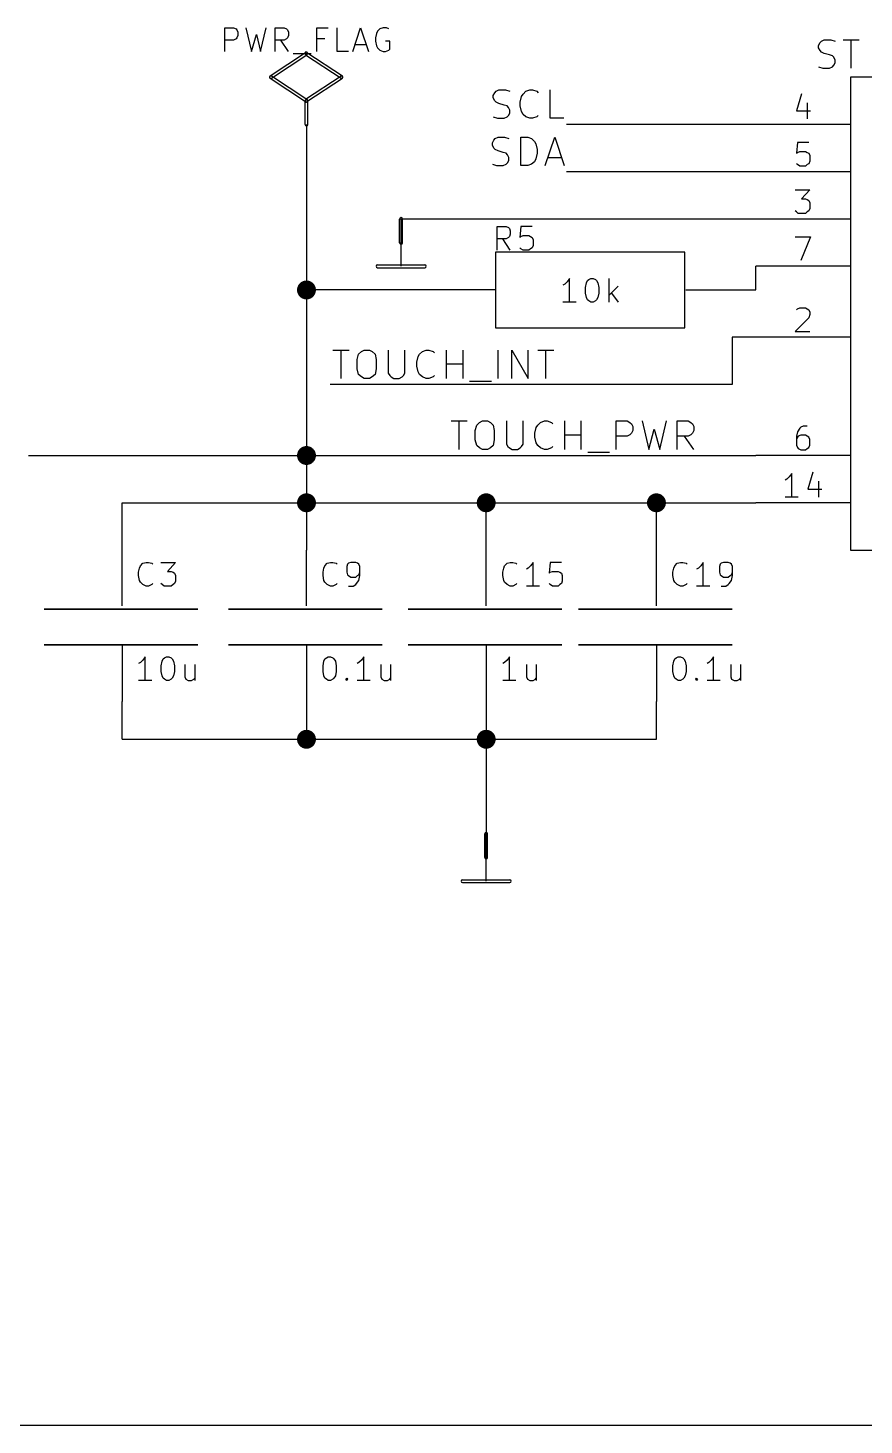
# Model space of a CAD drawing. Extents: x 12 to 829, y -582 to -12.
# Drawn here: x 80.8 to 125.7, y -354.1 to -279 of the extents above; entities that cross this region are included whole.
import ezdxf

# ---------------------------------------------------------------- set-up
doc = ezdxf.new("R2010")
doc.units = 0
doc.header["$MEASUREMENT"] = 0
doc.layers.add('BLACK', color=7, linetype='CONTINUOUS')

msp = doc.modelspace()

# ---------------------------------------------------------------- linework, layer by layer
at = {"layer": 'Black'}
for p, q in [((91.3638, -280.314), (91.3638, -279.044)), ((91.3638, -279.044), (91.8464, -279.044)), ((91.8464, -279.044), (91.9734, -279.095)), ((91.9734, -279.095), (92.0242, -279.146)), ((92.5068, -279.044), (92.8116, -280.314)), ((93.2942, -280.314), (93.599, -279.044)), ((94.0816, -280.314), (94.0816, -279.044)), ((94.0816, -279.044), (94.5642, -279.044)), ((94.5642, -279.044), (94.6912, -279.095)), ((94.6912, -279.095), (94.742, -279.146)), ((96.3168, -280.314), (96.3168, -279.044)), ((96.3168, -279.044), (96.9264, -279.044)), ((97.409, -280.314), (97.409, -279.044)), ((98.2472, -280.314), (98.6536, -279.044)), ((98.6536, -279.044), (99.0854, -280.314)), ((99.695, -279.095), (99.568, -279.222)), ((99.8728, -279.044), (99.695, -279.095)), ((100.051, -279.044), (99.8728, -279.044)), ((100.178, -279.095), (100.051, -279.044)), ((91.8464, -279.705), (91.3638, -279.705)), ((91.9734, -279.629), (91.8464, -279.705)), ((92.0242, -279.578), (91.9734, -279.629)), ((92.0242, -279.146), (92.075, -279.273)), ((92.075, -279.451), (92.0242, -279.578)), ((92.075, -279.273), (92.075, -279.451)), ((92.8116, -280.314), (93.0656, -279.4)), ((93.0656, -279.4), (93.2942, -280.314)), ((94.5642, -279.705), (94.0816, -279.705)), ((94.7928, -280.314), (94.3864, -279.705)), ((94.6912, -279.629), (94.5642, -279.705)), ((94.742, -279.578), (94.6912, -279.629)), ((94.742, -279.146), (94.7928, -279.273)), ((94.7928, -279.451), (94.742, -279.578)), ((94.7928, -279.273), (94.7928, -279.451)), ((96.7486, -279.629), (96.3168, -279.629)), ((99.5172, -279.349), (99.4664, -279.578)), ((99.4664, -279.578), (99.4664, -279.756)), ((99.4664, -279.756), (99.5172, -280.01)), ((99.568, -279.222), (99.5172, -279.349)), ((100.228, -279.756), (99.9998, -279.756)), ((100.228, -280.187), (100.228, -279.756)), ((123.266, -279.984), (123.342, -279.832)), ((123.342, -279.832), (123.419, -279.756)), ((123.419, -279.756), (123.571, -279.679)), ((123.571, -279.679), (123.927, -279.679)), ((123.927, -279.679), (124.155, -279.756)), ((124.587, -279.679), (125.451, -279.679)), ((125.019, -281.203), (125.019, -279.679)), ((93.8022, -281.61), (95.7072, -280.365)), ((93.8784, -281.737), (95.7834, -280.492)), ((95.0468, -280.416), (96.012, -280.416)), ((95.7072, -280.492), (97.6122, -281.737)), ((95.7834, -280.365), (97.6884, -281.61)), ((98.0186, -280.314), (97.409, -280.314)), ((98.3742, -279.933), (98.9584, -279.933)), ((99.5172, -280.01), (99.568, -280.111)), ((99.568, -280.111), (99.695, -280.238)), ((99.695, -280.238), (99.8728, -280.314)), ((99.8728, -280.314), (99.9998, -280.314)), ((99.9998, -280.314), (100.178, -280.238)), ((100.178, -280.238), (100.228, -280.187)), ((123.266, -280.111), (123.266, -279.984)), ((123.342, -280.264), (123.266, -280.111)), ((123.419, -280.34), (123.342, -280.264)), ((123.571, -280.416), (123.419, -280.34)), ((123.85, -280.492), (123.571, -280.416)), ((124.003, -280.543), (123.85, -280.492)), ((124.079, -280.619), (124.003, -280.543)), ((124.155, -280.772), (124.079, -280.619)), ((123.266, -281.127), (123.495, -281.203)), ((123.495, -281.203), (123.85, -281.203)), ((123.85, -281.203), (124.003, -281.127)), ((124.003, -281.127), (124.079, -281.051)), ((124.079, -281.051), (124.155, -280.924)), ((124.155, -280.924), (124.155, -280.772)), ((95.7072, -283.007), (93.8022, -281.762)), ((95.7834, -282.88), (93.8784, -281.635)), ((97.6122, -281.635), (95.7072, -282.88)), ((97.6884, -281.762), (95.7834, -283.007)), ((124.968, -281.686), (124.968, -307.086)), ((146.558, -281.686), (124.968, -281.686)), ((105.791, -282.677), (105.867, -282.524)), ((105.791, -282.804), (105.791, -282.677)), ((105.867, -282.956), (105.791, -282.804)), ((105.867, -282.524), (105.943, -282.448)), ((105.943, -282.448), (106.096, -282.372)), ((106.096, -282.372), (106.451, -282.372)), ((106.451, -282.372), (106.68, -282.448)), ((107.239, -283.032), (107.315, -282.727)), ((107.315, -282.727), (107.391, -282.6)), ((107.391, -282.6), (107.544, -282.448)), ((107.544, -282.448), (107.747, -282.372)), ((107.747, -282.372), (107.899, -282.372)), ((107.899, -282.372), (108.128, -282.448)), ((108.128, -282.448), (108.204, -282.524)), ((108.839, -283.896), (108.839, -282.372)), ((122.352, -282.575), (122.072, -283.489)), ((95.6818, -284.226), (95.6818, -282.956)), ((95.8342, -284.226), (95.8342, -282.956)), ((105.943, -283.032), (105.867, -282.956)), ((106.096, -283.108), (105.943, -283.032)), ((106.375, -283.185), (106.096, -283.108)), ((106.528, -283.235), (106.375, -283.185)), ((106.604, -283.312), (106.528, -283.235)), ((106.68, -283.464), (106.604, -283.312)), ((106.604, -283.743), (106.68, -283.616)), ((106.68, -283.616), (106.68, -283.464)), ((107.239, -283.235), (107.239, -283.032)), ((107.315, -283.54), (107.239, -283.235)), ((107.391, -283.693), (107.315, -283.54)), ((122.072, -283.489), (122.834, -283.489)), ((122.657, -283.058), (122.657, -283.921)), ((95.758, -284.226), (95.758, -307.086)), ((105.791, -283.82), (106.02, -283.896)), ((106.02, -283.896), (106.375, -283.896)), ((106.375, -283.896), (106.528, -283.82)), ((106.528, -283.82), (106.604, -283.743)), ((107.544, -283.82), (107.391, -283.693)), ((107.747, -283.896), (107.544, -283.82)), ((107.899, -283.896), (107.747, -283.896)), ((108.128, -283.82), (107.899, -283.896)), ((108.204, -283.743), (108.128, -283.82)), ((109.576, -283.896), (108.839, -283.896)), ((119.888, -284.226), (109.728, -284.226)), ((124.968, -284.226), (119.888, -284.226)), ((105.74, -285.217), (105.816, -285.064)), ((105.816, -285.064), (105.893, -284.988)), ((105.893, -284.988), (106.045, -284.912)), ((106.045, -284.912), (106.401, -284.912)), ((106.401, -284.912), (106.629, -284.988)), ((107.264, -286.436), (107.264, -284.912)), ((107.264, -284.912), (107.645, -284.912)), ((107.645, -284.912), (107.848, -284.988)), ((107.848, -284.988), (108.001, -285.14)), ((108.585, -286.436), (109.093, -284.912)), ((109.093, -284.912), (109.601, -286.436)), ((105.74, -285.344), (105.74, -285.217)), ((105.816, -285.496), (105.74, -285.344)), ((105.893, -285.572), (105.816, -285.496)), ((106.045, -285.648), (105.893, -285.572)), ((106.324, -285.725), (106.045, -285.648)), ((106.477, -285.775), (106.324, -285.725)), ((106.553, -285.852), (106.477, -285.775)), ((106.629, -286.004), (106.553, -285.852)), ((108.001, -285.14), (108.077, -285.267)), ((108.077, -285.267), (108.153, -285.572)), ((108.153, -285.775), (108.077, -286.08)), ((108.153, -285.572), (108.153, -285.775)), ((122.123, -285.191), (122.072, -285.775)), ((122.072, -285.775), (122.123, -285.725)), ((122.733, -285.191), (122.123, -285.191)), ((122.123, -285.725), (122.25, -285.674)), ((122.25, -285.674), (122.555, -285.674)), ((122.555, -285.674), (122.657, -285.725)), ((122.657, -285.725), (122.733, -285.775)), ((122.733, -285.775), (122.784, -285.902)), ((105.74, -286.36), (105.969, -286.436)), ((105.969, -286.436), (106.324, -286.436)), ((106.324, -286.436), (106.477, -286.36)), ((106.477, -286.36), (106.553, -286.283)), ((106.553, -286.283), (106.629, -286.156)), ((106.629, -286.156), (106.629, -286.004)), ((107.645, -286.436), (107.264, -286.436)), ((107.848, -286.36), (107.645, -286.436)), ((108.001, -286.233), (107.848, -286.36)), ((108.077, -286.08), (108.001, -286.233)), ((108.712, -286.004), (109.449, -286.004)), ((122.123, -286.385), (122.072, -286.334)), ((122.25, -286.461), (122.123, -286.385)), ((122.555, -286.461), (122.25, -286.461)), ((122.657, -286.385), (122.555, -286.461)), ((122.733, -286.334), (122.657, -286.385)), ((122.784, -286.207), (122.733, -286.334)), ((122.784, -285.902), (122.784, -286.207)), ((119.888, -286.766), (109.728, -286.766)), ((124.968, -286.766), (119.888, -286.766)), ((121.996, -287.731), (122.784, -287.731)), ((122.784, -287.731), (122.352, -288.214)), ((122.352, -288.214), (122.555, -288.214)), ((122.555, -288.214), (122.657, -288.265)), ((122.657, -288.265), (122.733, -288.315)), ((122.733, -288.315), (122.784, -288.442)), ((122.784, -288.747), (122.733, -288.874)), ((122.784, -288.442), (122.784, -288.747)), ((100.762, -290.576), (100.762, -289.306)), ((119.888, -289.306), (100.838, -289.306)), ((100.838, -291.846), (100.838, -289.306)), ((100.914, -290.576), (100.914, -289.306)), ((124.968, -289.306), (119.888, -289.306)), ((122.072, -288.925), (121.996, -288.874)), ((122.174, -289.001), (122.072, -288.925)), ((122.555, -289.001), (122.174, -289.001)), ((122.657, -288.925), (122.555, -289.001)), ((122.733, -288.874), (122.657, -288.925)), ((105.994, -290.982), (105.994, -289.712)), ((105.994, -289.712), (106.477, -289.712)), ((106.477, -290.373), (105.994, -290.373)), ((106.705, -290.982), (106.299, -290.373)), ((106.477, -289.712), (106.604, -289.763)), ((106.604, -290.297), (106.477, -290.373)), ((106.604, -289.763), (106.655, -289.814)), ((106.655, -290.246), (106.604, -290.297)), ((106.655, -289.814), (106.705, -289.941)), ((106.705, -290.119), (106.655, -290.246)), ((106.705, -289.941), (106.705, -290.119)), ((107.264, -289.712), (107.213, -290.297)), ((107.213, -290.297), (107.264, -290.246)), ((107.874, -289.712), (107.264, -289.712)), ((107.264, -290.246), (107.391, -290.195)), ((107.391, -290.195), (107.696, -290.195)), ((107.696, -290.195), (107.798, -290.246)), ((107.798, -290.246), (107.874, -290.297)), ((107.874, -290.297), (107.925, -290.424)), ((121.996, -290.271), (122.834, -290.271)), ((122.834, -290.271), (122.301, -291.541)), ((105.918, -291.084), (105.918, -295.148)), ((116.078, -291.084), (105.918, -291.084)), ((107.264, -290.906), (107.213, -290.855)), ((107.391, -290.982), (107.264, -290.906)), ((107.696, -290.982), (107.391, -290.982)), ((107.798, -290.906), (107.696, -290.982)), ((107.874, -290.855), (107.798, -290.906)), ((107.925, -290.728), (107.874, -290.855)), ((107.925, -290.424), (107.925, -290.728)), ((116.078, -295.148), (116.078, -291.084)), ((99.568, -291.77), (102.108, -291.77)), ((124.968, -291.846), (119.888, -291.846)), ((119.888, -293.116), (119.888, -291.846)), ((99.568, -291.922), (102.108, -291.922)), ((109.88, -292.506), (109.753, -292.684)), ((109.88, -293.776), (109.88, -292.506)), ((110.795, -292.735), (110.846, -292.608)), ((110.846, -292.608), (110.922, -292.557)), ((110.922, -292.557), (111.023, -292.506)), ((111.023, -292.506), (111.15, -292.506)), ((111.15, -292.506), (111.277, -292.557)), ((111.277, -292.557), (111.328, -292.608)), ((111.328, -292.608), (111.404, -292.735)), ((112.014, -293.776), (112.014, -292.506)), ((103.378, -293.116), (95.758, -293.116)), ((105.867, -293.116), (103.378, -293.116)), ((109.626, -292.811), (109.525, -292.862)), ((109.753, -292.684), (109.626, -292.811)), ((110.744, -292.989), (110.795, -292.735)), ((110.744, -293.294), (110.744, -292.989)), ((110.795, -293.522), (110.744, -293.294)), ((111.404, -292.735), (111.455, -292.989)), ((111.455, -293.294), (111.404, -293.522)), ((111.455, -292.989), (111.455, -293.294)), ((112.497, -292.913), (112.014, -293.395)), ((112.141, -293.294), (112.497, -293.776)), ((116.129, -293.116), (118.618, -293.116)), ((118.618, -293.116), (119.888, -293.116)), ((110.236, -293.776), (109.525, -293.776)), ((110.846, -293.649), (110.795, -293.522)), ((110.922, -293.7), (110.846, -293.649)), ((111.023, -293.776), (110.922, -293.7)), ((111.15, -293.776), (111.023, -293.776)), ((111.277, -293.7), (111.15, -293.776)), ((111.328, -293.649), (111.277, -293.7)), ((111.404, -293.522), (111.328, -293.649)), ((122.123, -294.132), (122.25, -294.081)), ((122.25, -294.081), (122.555, -294.081)), ((122.555, -294.081), (122.657, -294.132)), ((122.733, -294.615), (121.996, -295.351)), ((122.072, -294.183), (122.123, -294.132)), ((122.657, -294.132), (122.733, -294.183)), ((122.733, -294.183), (122.784, -294.31)), ((122.784, -294.437), (122.733, -294.615)), ((122.784, -294.31), (122.784, -294.437)), ((105.918, -295.148), (116.078, -295.148)), ((121.996, -295.351), (122.784, -295.351)), ((97.1804, -296.342), (98.044, -296.342)), ((97.6122, -297.866), (97.6122, -296.342)), ((98.7044, -296.418), (98.8568, -296.342)), ((98.8568, -296.342), (99.1362, -296.342)), ((99.1362, -296.342), (99.2886, -296.418)), ((100.152, -296.342), (100.152, -297.586)), ((101.041, -297.586), (101.041, -296.342)), ((101.981, -296.418), (102.184, -296.342)), ((102.184, -296.342), (102.337, -296.342)), ((102.337, -296.342), (102.565, -296.418)), ((103.276, -297.866), (103.276, -296.342)), ((104.165, -297.866), (104.165, -296.342)), ((106.045, -297.866), (106.045, -296.342)), ((106.782, -297.866), (106.782, -296.342)), ((106.782, -296.342), (107.671, -297.866)), ((107.671, -297.866), (107.671, -296.342)), ((108.179, -296.342), (109.042, -296.342)), ((108.61, -297.866), (108.61, -296.342)), ((119.888, -295.656), (118.618, -295.656)), ((118.618, -295.656), (118.618, -298.196)), ((124.968, -295.656), (119.888, -295.656)), ((98.4758, -296.85), (98.552, -296.57)), ((98.4758, -297.358), (98.4758, -296.85)), ((98.552, -296.57), (98.7044, -296.418)), ((99.2886, -296.418), (99.441, -296.57)), ((99.441, -296.57), (99.4918, -296.85)), ((99.4918, -296.85), (99.4918, -297.358)), ((101.676, -297.002), (101.752, -296.697)), ((101.676, -297.205), (101.676, -297.002)), ((101.752, -296.697), (101.829, -296.57)), ((101.829, -296.57), (101.981, -296.418)), ((102.565, -296.418), (102.641, -296.494)), ((103.276, -297.078), (104.165, -297.078)), ((98.552, -297.663), (98.4758, -297.358)), ((98.7044, -297.79), (98.552, -297.663)), ((98.8568, -297.866), (98.7044, -297.79)), ((99.1362, -297.866), (98.8568, -297.866)), ((99.2886, -297.79), (99.1362, -297.866)), ((99.441, -297.663), (99.2886, -297.79)), ((99.4918, -297.358), (99.441, -297.663)), ((100.152, -297.586), (100.228, -297.713)), ((100.228, -297.713), (100.305, -297.79)), ((100.305, -297.79), (100.457, -297.866)), ((100.457, -297.866), (100.736, -297.866)), ((100.736, -297.866), (100.889, -297.79)), ((100.889, -297.79), (100.965, -297.713)), ((100.965, -297.713), (101.041, -297.586)), ((101.752, -297.51), (101.676, -297.205)), ((101.829, -297.663), (101.752, -297.51)), ((101.981, -297.79), (101.829, -297.663)), ((102.184, -297.866), (101.981, -297.79)), ((102.337, -297.866), (102.184, -297.866)), ((102.565, -297.79), (102.337, -297.866)), ((102.641, -297.713), (102.565, -297.79)), ((118.618, -298.196), (97.028, -298.196)), ((104.521, -298.018), (105.689, -298.018)), ((103.53, -300.152), (104.394, -300.152)), ((103.962, -301.676), (103.962, -300.152)), ((104.826, -300.66), (104.902, -300.38)), ((104.826, -301.168), (104.826, -300.66)), ((104.902, -300.38), (105.054, -300.228)), ((105.054, -300.228), (105.207, -300.152)), ((105.207, -300.152), (105.486, -300.152)), ((105.486, -300.152), (105.639, -300.228)), ((105.639, -300.228), (105.791, -300.38)), ((105.791, -300.38), (105.842, -300.66)), ((105.842, -300.66), (105.842, -301.168)), ((106.502, -300.152), (106.502, -301.396)), ((107.391, -301.396), (107.391, -300.152)), ((108.026, -300.812), (108.102, -300.507)), ((108.026, -301.015), (108.026, -300.812)), ((108.102, -300.507), (108.179, -300.38)), ((108.179, -300.38), (108.331, -300.228)), ((108.331, -300.228), (108.534, -300.152)), ((108.534, -300.152), (108.687, -300.152)), ((108.687, -300.152), (108.915, -300.228)), ((108.915, -300.228), (108.991, -300.304)), ((109.626, -301.676), (109.626, -300.152)), ((110.515, -301.676), (110.515, -300.152)), ((112.395, -301.676), (112.395, -300.152)), ((112.395, -300.152), (112.979, -300.152)), ((112.979, -300.152), (113.132, -300.228)), ((113.132, -300.228), (113.208, -300.304)), ((113.208, -300.812), (113.132, -300.888)), ((113.208, -300.304), (113.284, -300.457)), ((113.284, -300.66), (113.208, -300.812)), ((113.284, -300.457), (113.284, -300.66)), ((113.792, -300.152), (114.148, -301.676)), ((114.148, -301.676), (114.427, -300.584)), ((114.427, -300.584), (114.732, -301.676)), ((114.732, -301.676), (115.087, -300.152)), ((115.672, -301.676), (115.672, -300.152)), ((115.672, -300.152), (116.256, -300.152)), ((116.256, -300.152), (116.408, -300.228)), ((116.408, -300.228), (116.484, -300.304)), ((116.484, -300.812), (116.408, -300.888)), ((116.484, -300.304), (116.561, -300.457)), ((116.561, -300.66), (116.484, -300.812)), ((116.561, -300.457), (116.561, -300.66)), ((122.123, -300.736), (122.072, -300.965)), ((122.25, -300.533), (122.123, -300.736)), ((122.301, -300.482), (122.25, -300.533)), ((122.428, -300.431), (122.301, -300.482)), ((122.657, -300.431), (122.428, -300.431)), ((104.902, -301.473), (104.826, -301.168)), ((105.054, -301.6), (104.902, -301.473)), ((105.207, -301.676), (105.054, -301.6)), ((105.639, -301.6), (105.486, -301.676)), ((105.791, -301.473), (105.639, -301.6)), ((105.842, -301.168), (105.791, -301.473)), ((106.502, -301.396), (106.578, -301.523)), ((106.578, -301.523), (106.655, -301.6)), ((106.655, -301.6), (106.807, -301.676)), ((107.086, -301.676), (107.239, -301.6)), ((107.239, -301.6), (107.315, -301.523)), ((107.315, -301.523), (107.391, -301.396)), ((108.102, -301.32), (108.026, -301.015)), ((108.179, -301.473), (108.102, -301.32)), ((108.331, -301.6), (108.179, -301.473)), ((108.534, -301.676), (108.331, -301.6)), ((108.915, -301.6), (108.687, -301.676)), ((108.991, -301.523), (108.915, -301.6)), ((109.626, -300.888), (110.515, -300.888)), ((112.979, -300.965), (112.395, -300.965)), ((113.132, -300.888), (112.979, -300.965)), ((116.256, -300.965), (115.672, -300.965)), ((116.561, -301.676), (116.053, -300.965)), ((116.408, -300.888), (116.256, -300.965)), ((122.072, -300.965), (122.072, -301.447)), ((122.123, -301.015), (122.072, -301.142)), ((122.072, -301.447), (122.123, -301.574)), ((122.174, -300.965), (122.123, -301.015)), ((122.123, -301.574), (122.174, -301.625)), ((122.301, -300.914), (122.174, -300.965)), ((122.174, -301.625), (122.301, -301.701)), ((122.555, -300.914), (122.301, -300.914)), ((122.657, -300.965), (122.555, -300.914)), ((122.555, -301.701), (122.657, -301.625)), ((122.733, -301.015), (122.657, -300.965)), ((122.657, -301.625), (122.733, -301.574)), ((122.784, -301.142), (122.733, -301.015)), ((122.733, -301.574), (122.784, -301.447)), ((122.784, -301.447), (122.784, -301.142)), ((80.8228, -302.006), (82.296, -302.006)), ((82.296, -302.006), (119.888, -302.006)), ((105.486, -301.676), (105.207, -301.676)), ((106.807, -301.676), (107.086, -301.676)), ((108.687, -301.676), (108.534, -301.676)), ((110.871, -301.828), (112.039, -301.828)), ((124.968, -302.006), (119.888, -302.006)), ((122.301, -301.701), (122.555, -301.701)), ((121.818, -302.971), (121.691, -303.149)), ((121.818, -304.241), (121.818, -302.971)), ((122.961, -302.895), (122.682, -303.809)), ((121.564, -303.276), (121.463, -303.327)), ((121.691, -303.149), (121.564, -303.276)), ((122.682, -303.809), (123.444, -303.809)), ((123.266, -303.378), (123.266, -304.241)), ((85.852, -307.086), (85.852, -304.546)), ((85.852, -304.546), (119.888, -304.546)), ((105.41, -307.086), (105.41, -304.546)), ((114.554, -307.086), (114.554, -304.546)), ((124.968, -304.546), (119.888, -304.546)), ((122.174, -304.241), (121.463, -304.241)), ((85.852, -310.083), (85.852, -307.086)), ((95.758, -310.083), (95.758, -307.086)), ((105.41, -310.083), (105.41, -307.086)), ((114.554, -310.083), (114.554, -307.086)), ((124.968, -307.086), (146.558, -307.086)), ((86.741, -308.28), (86.7918, -308.051)), ((86.741, -308.458), (86.741, -308.28)), ((86.7918, -308.051), (86.8426, -307.924)), ((86.8426, -307.924), (86.9696, -307.797)), ((86.9696, -307.797), (87.1474, -307.746)), ((87.1474, -307.746), (87.2744, -307.746)), ((87.2744, -307.746), (87.4522, -307.797)), ((87.4522, -307.797), (87.503, -307.848)), ((87.9348, -307.746), (88.7222, -307.746)), ((88.7222, -307.746), (88.2904, -308.229)), ((88.2904, -308.229), (88.4936, -308.229)), ((88.4936, -308.229), (88.5952, -308.28)), ((88.5952, -308.28), (88.6714, -308.331)), ((88.6714, -308.331), (88.7222, -308.458)), ((96.647, -308.28), (96.6978, -308.051)), ((96.647, -308.458), (96.647, -308.28)), ((96.6978, -308.051), (96.7486, -307.924)), ((96.7486, -307.924), (96.8756, -307.797)), ((96.8756, -307.797), (97.0534, -307.746)), ((97.0534, -307.746), (97.1804, -307.746)), ((97.1804, -307.746), (97.3582, -307.797)), ((97.3582, -307.797), (97.409, -307.848)), ((97.9678, -307.848), (97.917, -307.975)), ((97.917, -307.975), (97.917, -308.28)), ((97.917, -308.28), (97.9678, -308.407)), ((98.0186, -307.797), (97.9678, -307.848)), ((98.1456, -307.746), (98.0186, -307.797)), ((98.3996, -307.746), (98.1456, -307.746)), ((98.5012, -307.797), (98.3996, -307.746)), ((98.5774, -307.848), (98.5012, -307.797)), ((98.6282, -307.975), (98.5774, -307.848)), ((98.5774, -308.407), (98.6282, -308.28)), ((98.6282, -308.458), (98.6282, -307.975)), ((106.299, -308.28), (106.35, -308.051)), ((106.299, -308.458), (106.299, -308.28)), ((106.35, -308.051), (106.401, -307.924)), ((106.401, -307.924), (106.528, -307.797)), ((106.528, -307.797), (106.705, -307.746)), ((106.705, -307.746), (106.832, -307.746)), ((106.832, -307.746), (107.01, -307.797)), ((107.01, -307.797), (107.061, -307.848)), ((107.671, -308.051), (107.569, -308.102)), ((107.798, -307.924), (107.671, -308.051)), ((107.925, -307.746), (107.798, -307.924)), ((107.925, -309.016), (107.925, -307.746)), ((108.839, -307.746), (108.788, -308.331)), ((108.788, -308.331), (108.839, -308.28)), ((109.449, -307.746), (108.839, -307.746)), ((108.839, -308.28), (108.966, -308.229)), ((108.966, -308.229), (109.271, -308.229)), ((109.271, -308.229), (109.372, -308.28)), ((109.372, -308.28), (109.449, -308.331)), ((109.449, -308.331), (109.499, -308.458)), ((115.443, -308.28), (115.494, -308.051)), ((115.443, -308.458), (115.443, -308.28)), ((115.494, -308.051), (115.545, -307.924)), ((115.545, -307.924), (115.672, -307.797)), ((115.672, -307.797), (115.849, -307.746)), ((115.849, -307.746), (115.976, -307.746)), ((115.976, -307.746), (116.154, -307.797)), ((116.154, -307.797), (116.205, -307.848)), ((116.815, -308.051), (116.713, -308.102)), ((116.942, -307.924), (116.815, -308.051)), ((117.069, -307.746), (116.942, -307.924)), ((117.069, -309.016), (117.069, -307.746)), ((117.983, -307.848), (117.932, -307.975)), ((117.932, -307.975), (117.932, -308.28)), ((117.932, -308.28), (117.983, -308.407)), ((118.034, -307.797), (117.983, -307.848)), ((118.161, -307.746), (118.034, -307.797)), ((118.415, -307.746), (118.161, -307.746)), ((118.516, -307.797), (118.415, -307.746)), ((118.593, -307.848), (118.516, -307.797)), ((118.643, -307.975), (118.593, -307.848)), ((118.593, -308.407), (118.643, -308.28)), ((118.643, -308.458), (118.643, -307.975)), ((86.7918, -308.712), (86.741, -308.458)), ((86.8426, -308.813), (86.7918, -308.712)), ((86.9696, -308.94), (86.8426, -308.813)), ((87.1474, -309.016), (86.9696, -308.94)), ((87.2744, -309.016), (87.1474, -309.016)), ((87.4522, -308.94), (87.2744, -309.016)), ((87.503, -308.889), (87.4522, -308.94)), ((88.011, -308.94), (87.9348, -308.889)), ((88.1126, -309.016), (88.011, -308.94)), ((88.4936, -309.016), (88.1126, -309.016)), ((88.5952, -308.94), (88.4936, -309.016)), ((88.6714, -308.889), (88.5952, -308.94)), ((88.7222, -308.762), (88.6714, -308.889)), ((88.7222, -308.458), (88.7222, -308.762)), ((96.6978, -308.712), (96.647, -308.458)), ((96.7486, -308.813), (96.6978, -308.712)), ((96.8756, -308.94), (96.7486, -308.813)), ((97.0534, -309.016), (96.8756, -308.94)), ((97.1804, -309.016), (97.0534, -309.016)), ((97.3582, -308.94), (97.1804, -309.016)), ((97.409, -308.889), (97.3582, -308.94)), ((97.9678, -308.407), (98.0186, -308.458)), ((98.0186, -308.458), (98.1456, -308.534)), ((98.0186, -309.016), (98.2726, -309.016)), ((98.1456, -308.534), (98.3996, -308.534)), ((98.2726, -309.016), (98.3996, -308.94)), ((98.3996, -308.534), (98.5012, -308.458)), ((98.3996, -308.94), (98.4504, -308.889)), ((98.4504, -308.889), (98.5774, -308.712)), ((98.5012, -308.458), (98.5774, -308.407)), ((98.5774, -308.712), (98.6282, -308.458)), ((106.35, -308.712), (106.299, -308.458)), ((106.401, -308.813), (106.35, -308.712)), ((106.528, -308.94), (106.401, -308.813)), ((106.705, -309.016), (106.528, -308.94)), ((106.832, -309.016), (106.705, -309.016)), ((107.01, -308.94), (106.832, -309.016)), ((107.061, -308.889), (107.01, -308.94)), ((108.28, -309.016), (107.569, -309.016)), ((108.839, -308.94), (108.788, -308.889)), ((108.966, -309.016), (108.839, -308.94)), ((109.271, -309.016), (108.966, -309.016)), ((109.372, -308.94), (109.271, -309.016)), ((109.449, -308.889), (109.372, -308.94)), ((109.499, -308.762), (109.449, -308.889)), ((109.499, -308.458), (109.499, -308.762)), ((115.494, -308.712), (115.443, -308.458)), ((115.545, -308.813), (115.494, -308.712)), ((115.672, -308.94), (115.545, -308.813)), ((115.849, -309.016), (115.672, -308.94)), ((115.976, -309.016), (115.849, -309.016)), ((116.154, -308.94), (115.976, -309.016)), ((116.205, -308.889), (116.154, -308.94)), ((117.424, -309.016), (116.713, -309.016)), ((117.983, -308.407), (118.034, -308.458)), ((118.034, -308.458), (118.161, -308.534)), ((118.034, -309.016), (118.288, -309.016)), ((118.161, -308.534), (118.415, -308.534)), ((118.288, -309.016), (118.415, -308.94)), ((118.415, -308.534), (118.516, -308.458)), ((118.415, -308.94), (118.466, -308.889)), ((118.466, -308.889), (118.593, -308.712)), ((118.516, -308.458), (118.593, -308.407)), ((118.593, -308.712), (118.643, -308.458)), ((89.916, -310.261), (81.661, -310.261)), ((81.661, -310.261), (89.916, -310.261)), ((99.822, -310.261), (91.567, -310.261)), ((91.567, -310.261), (99.822, -310.261)), ((109.474, -310.261), (101.219, -310.261)), ((101.219, -310.261), (109.474, -310.261)), ((118.618, -310.261), (110.363, -310.261)), ((110.363, -310.261), (118.618, -310.261)), ((81.661, -312.166), (89.916, -312.166)), ((89.916, -312.166), (81.661, -312.166)), ((85.852, -312.217), (85.852, -315.214)), ((87.0966, -312.826), (86.9696, -313.004)), ((87.0966, -314.096), (87.0966, -312.826)), ((88.0618, -312.928), (88.138, -312.877)), ((88.138, -312.877), (88.2396, -312.826)), ((88.2396, -312.826), (88.3666, -312.826)), ((88.3666, -312.826), (88.4936, -312.877)), ((88.4936, -312.877), (88.5444, -312.928)), ((91.567, -312.166), (99.822, -312.166)), ((99.822, -312.166), (91.567, -312.166)), ((95.758, -312.217), (95.758, -315.214)), ((96.7486, -312.928), (96.8248, -312.877)), ((96.8248, -312.877), (96.9264, -312.826)), ((96.9264, -312.826), (97.0534, -312.826)), ((97.0534, -312.826), (97.1804, -312.877)), ((97.1804, -312.877), (97.2312, -312.928)), ((98.8314, -312.826), (98.7044, -313.004)), ((98.8314, -314.096), (98.8314, -312.826)), ((101.219, -312.166), (109.474, -312.166)), ((109.474, -312.166), (101.219, -312.166)), ((105.41, -312.217), (105.41, -315.214)), ((106.655, -312.826), (106.528, -313.004)), ((106.655, -314.096), (106.655, -312.826)), ((110.363, -312.166), (118.618, -312.166)), ((118.618, -312.166), (110.363, -312.166)), ((114.554, -312.217), (114.554, -315.214)), ((115.545, -312.928), (115.621, -312.877)), ((115.621, -312.877), (115.722, -312.826)), ((115.722, -312.826), (115.849, -312.826)), ((115.849, -312.826), (115.976, -312.877)), ((115.976, -312.877), (116.027, -312.928)), ((117.627, -312.826), (117.5, -313.004)), ((117.627, -314.096), (117.627, -312.826)), ((86.8426, -313.131), (86.741, -313.182)), ((86.9696, -313.004), (86.8426, -313.131)), ((87.9602, -313.309), (88.011, -313.055)), ((87.9602, -313.614), (87.9602, -313.309)), ((88.011, -313.842), (87.9602, -313.614)), ((88.011, -313.055), (88.0618, -312.928)), ((88.5444, -312.928), (88.6206, -313.055)), ((88.6206, -313.055), (88.6714, -313.309)), ((88.6714, -313.614), (88.6206, -313.842)), ((88.6714, -313.309), (88.6714, -313.614)), ((89.2302, -313.233), (89.2302, -313.893)), ((89.7636, -313.233), (89.7636, -314.096)), ((96.647, -313.309), (96.6978, -313.055)), ((96.647, -313.614), (96.647, -313.309)), ((96.6978, -313.842), (96.647, -313.614)), ((96.6978, -313.055), (96.7486, -312.928)), ((97.2312, -312.928), (97.3074, -313.055)), ((97.3074, -313.055), (97.3582, -313.309)), ((97.3582, -313.614), (97.3074, -313.842)), ((97.3582, -313.309), (97.3582, -313.614)), ((98.5774, -313.131), (98.4758, -313.182)), ((98.7044, -313.004), (98.5774, -313.131)), ((99.7458, -313.233), (99.7458, -313.893)), ((100.279, -313.233), (100.279, -314.096)), ((106.401, -313.131), (106.299, -313.182)), ((106.528, -313.004), (106.401, -313.131)), ((107.569, -313.233), (107.569, -313.893)), ((108.102, -313.233), (108.102, -314.096)), ((115.443, -313.309), (115.494, -313.055)), ((115.443, -313.614), (115.443, -313.309)), ((115.494, -313.842), (115.443, -313.614)), ((115.494, -313.055), (115.545, -312.928)), ((116.027, -312.928), (116.103, -313.055)), ((116.103, -313.055), (116.154, -313.309)), ((116.154, -313.614), (116.103, -313.842)), ((116.154, -313.309), (116.154, -313.614)), ((117.373, -313.131), (117.272, -313.182)), ((117.5, -313.004), (117.373, -313.131)), ((118.542, -313.233), (118.542, -313.893)), ((119.075, -313.233), (119.075, -314.096)), ((87.4522, -314.096), (86.741, -314.096)), ((88.0618, -313.969), (88.011, -313.842)), ((88.138, -314.02), (88.0618, -313.969)), ((88.2396, -314.096), (88.138, -314.02)), ((88.3666, -314.096), (88.2396, -314.096)), ((88.4936, -314.02), (88.3666, -314.096)), ((88.5444, -313.969), (88.4936, -314.02)), ((88.6206, -313.842), (88.5444, -313.969)), ((89.2302, -313.893), (89.281, -314.02)), ((89.281, -314.02), (89.408, -314.096)), ((89.408, -314.096), (89.5858, -314.096)), ((89.5858, -314.096), (89.7128, -314.02)), ((89.7128, -314.02), (89.7636, -313.969)), ((96.7486, -313.969), (96.6978, -313.842)), ((96.8248, -314.02), (96.7486, -313.969)), ((96.9264, -314.096), (96.8248, -314.02)), ((97.0534, -314.096), (96.9264, -314.096)), ((97.1804, -314.02), (97.0534, -314.096)), ((97.2312, -313.969), (97.1804, -314.02)), ((97.3074, -313.842), (97.2312, -313.969)), ((97.8662, -314.02), (97.917, -313.969)), ((97.917, -314.096), (97.8662, -314.02)), ((97.917, -313.969), (97.9678, -314.02)), ((97.917, -313.969), (97.917, -314.096)), ((97.9678, -314.02), (97.917, -314.096)), ((99.187, -314.096), (98.4758, -314.096)), ((99.7458, -313.893), (99.7966, -314.02)), ((99.7966, -314.02), (99.9236, -314.096)), ((99.9236, -314.096), (100.101, -314.096)), ((100.101, -314.096), (100.228, -314.02)), ((100.228, -314.02), (100.279, -313.969)), ((107.01, -314.096), (106.299, -314.096)), ((107.569, -313.893), (107.62, -314.02)), ((107.62, -314.02), (107.747, -314.096)), ((107.747, -314.096), (107.925, -314.096)), ((107.925, -314.096), (108.052, -314.02)), ((108.052, -314.02), (108.102, -313.969)), ((115.545, -313.969), (115.494, -313.842)), ((115.621, -314.02), (115.545, -313.969)), ((115.722, -314.096), (115.621, -314.02)), ((115.849, -314.096), (115.722, -314.096)), ((115.976, -314.02), (115.849, -314.096)), ((116.027, -313.969), (115.976, -314.02)), ((116.103, -313.842), (116.027, -313.969)), ((116.662, -314.02), (116.713, -313.969)), ((116.713, -314.096), (116.662, -314.02)), ((116.713, -313.969), (116.764, -314.02)), ((116.713, -313.969), (116.713, -314.096)), ((116.764, -314.02), (116.713, -314.096)), ((117.983, -314.096), (117.272, -314.096)), ((118.542, -313.893), (118.593, -314.02)), ((118.593, -314.02), (118.72, -314.096)), ((118.72, -314.096), (118.897, -314.096)), ((118.897, -314.096), (119.024, -314.02)), ((119.024, -314.02), (119.075, -313.969)), ((85.852, -317.246), (85.852, -315.214)), ((95.758, -315.214), (95.758, -317.246)), ((105.41, -315.214), (105.41, -322.326)), ((114.554, -317.246), (114.554, -315.214)), ((85.852, -317.246), (114.554, -317.246)), ((105.334, -323.596), (105.334, -322.326)), ((105.41, -324.866), (105.41, -322.326)), ((105.486, -323.596), (105.486, -322.326)), ((104.14, -324.79), (106.68, -324.79)), ((104.14, -324.942), (106.68, -324.942)), ((11.938, -354.076), (829.056, -354.076))]:
    msp.add_line(p, q, dxfattribs=at)
at = {"layer": 'Black', "const_width": 0.508}
for points in [[(95.504, -293.116, 1), (96.012, -293.116, 1)], [(95.504, -302.006, 1), (96.012, -302.006, 1)], [(95.504, -304.546, 1), (96.012, -304.546, 1)], [(105.156, -304.546, 1), (105.664, -304.546, 1)], [(114.3, -304.546, 1), (114.808, -304.546, 1)], [(95.504, -317.246, 1), (96.012, -317.246, 1)], [(105.156, -317.246, 1), (105.664, -317.246, 1)]]:
    msp.add_lwpolyline(points, format="xyb", close=True, dxfattribs=at)
at = {"layer": 'Black'}
for centre, start, end in [((95.758, -280.416), 56.3099, 236.31), ((95.7326, -280.416), 303.69, 483.69), ((93.853, -281.686), 416.31, 596.31), ((93.853, -281.686), 123.69, 303.69), ((97.6376, -281.686), 303.69, 483.69), ((97.6376, -281.686), 236.31, 416.31), ((95.758, -282.956), 360, 540), ((95.758, -282.956), 483.69, 663.69), ((95.7326, -282.956), 236.31, 416.31), ((95.758, -284.226), 180, 360), ((100.838, -289.306), 360, 540), ((100.838, -290.576), 180, 360), ((99.568, -291.846), 90, 270), ((102.108, -291.846), 270, 450), ((105.41, -322.326), 360, 540), ((105.41, -323.596), 180, 360), ((104.14, -324.866), 90, 270), ((106.68, -324.866), 270, 450)]:
    msp.add_arc(centre, 0.0762, start, end, dxfattribs=at)

doc.saveas('drawing.dxf')
